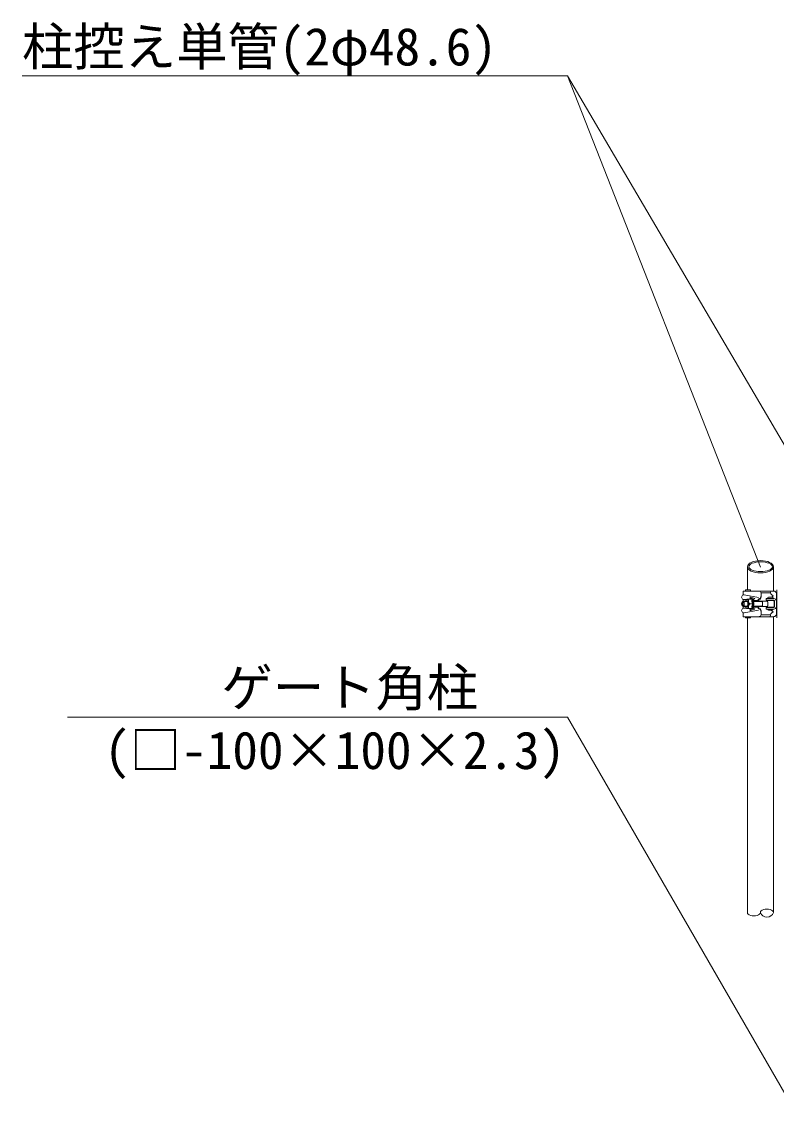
# Model space of a CAD drawing. Units: millimetres, scale not verified. Extents: x -10062 to 10062, y -16938 to 16938.
# Drawn here: x -7582 to -6171, y -10752 to -8687 of the extents above; entities that cross this region are included whole.
import ezdxf
from ezdxf.enums import TextEntityAlignment as Align

# ---------------------------------------------------------------- set-up
doc = ezdxf.new("R2010")
doc.units = ezdxf.units.MM
doc.header["$LTSCALE"] = 90
doc.layers.add('1-0_単管ｸﾗﾝﾌﾟ', color=134, linetype='Continuous', lineweight=18)
doc.layers.add('1-B_文字', color=134, linetype='Continuous', lineweight=18)
doc.styles.add('ＭＳ ゴシック', font='')
doc.styles.get('ＭＳ ゴシック').set_extended_font_data('MS Gothic')

msp = doc.modelspace()

# ---------------------------------------------------------------- linework, layer by layer
at = {"layer": '1-0_単管ｸﾗﾝﾌﾟ'}
for p, q in [((-6226.12, -9749.49), (-6226.12, -9706.05)), ((-6177.52, -9706.05), (-6177.52, -9751.49)), ((-6220.99, -9749.49), (-6228.99, -9749.49)), ((-6221.09, -9764.49), (-6221.09, -9762.41)), ((-6212.39, -9765.49), (-6219.9, -9762.82)), ((-6203.78, -9765.46), (-6203.86, -9765.49)), ((-6183.03, -9754.69), (-6200.49, -9754.69)), ((-6200.49, -9762.97), (-6200.49, -9755.5)), ((-6178.11, -9760.39), (-6180.7, -9762.98)), ((-6172, -9794.49), (-6172, -9756.51)), ((-6171, -9801.5), (-6171, -9749.5)), ((-6228.03, -9767.49), (-6234.17, -9767.49)), ((-6228.03, -9783.5), (-6234.17, -9783.5)), ((-6233.98, -9770.49), (-6233.98, -9767.49)), ((-6226.11, -9771.19), (-6233.09, -9771.19)), ((-6226.11, -9779.79), (-6233.09, -9779.79)), ((-6221.09, -9788.57), (-6221.09, -9786.49)), ((-6212.39, -9785.5), (-6220, -9788.2)), ((-6198.62, -9771.19), (-6214.84, -9771.19)), ((-6198.62, -9779.79), (-6214.84, -9779.79)), ((-6203.78, -9785.53), (-6203.86, -9785.5)), ((-6178.21, -9781.5), (-6188.2, -9781.5)), ((-6179.71, -9786.99), (-6186.71, -9786.99)), ((-6186.21, -9769.49), (-6186.21, -9768.71)), ((-6186.21, -9782.3), (-6186.21, -9781.5)), ((-6178.11, -9790.59), (-6181.7, -9786.99)), ((-6180.2, -9769.49), (-6180.2, -9768.71)), ((-6180.2, -9782.3), (-6180.2, -9781.5)), ((-6176.21, -9779.5), (-6176.21, -9771.5)), ((-6175.21, -9780.49), (-6175.21, -9770.49)), ((-6220.99, -9801.49), (-6228.99, -9801.49)), ((-6226.12, -10352.85), (-6226.12, -9801.49)), ((-6200.49, -9795.48), (-6200.49, -9788.01)), ((-6183.03, -9796.28), (-6200.49, -9796.28)), ((-6183.54, -9799.5), (-6183.54, -9799.45)), ((-6177.52, -9799.49), (-6177.52, -10352.85))]:
    msp.add_line(p, q, dxfattribs=at)
for points in [[(-6236.99, -9762.96), (-6236.99, -9762.98), (-6236.99, -9762.99), (-6236.99, -9763.01), (-6236.99, -9763.02), (-6236.99, -9763.03), (-6236.99, -9763.02), (-6236.99, -9763), (-6236.99, -9762.99)], [(-6205.38, -9763.51), (-6232.14, -9758.5), (-6234.17, -9758.5)], [(-6177, -9751.49), (-6233.98, -9751.49), (-6233.98, -9758.5)], [(-6228.99, -9749.5), (-6229, -9749.5), (-6229.01, -9749.5), (-6229.02, -9749.5), (-6229.03, -9749.5)], [(-6229.03, -9751.42), (-6229.02, -9751.42), (-6229.01, -9751.42), (-6229, -9751.42)], [(-6218.97, -9765.7), (-6219.29, -9765.75), (-6219.61, -9765.85), (-6219.92, -9766.03), (-6220.21, -9766.3), (-6220.49, -9766.63), (-6220.76, -9767)], [(-6215.34, -9775.49), (-6215.87, -9774.81), (-6216.38, -9774.14), (-6216.86, -9773.43), (-6217.24, -9772.71), (-6217.55, -9771.99), (-6217.76, -9771.26), (-6217.82, -9770.58), (-6217.78, -9769.88), (-6217.7, -9769.16), (-6217.55, -9768.46), (-6217.37, -9767.72), (-6217.16, -9767), (-6217.45, -9766.6), (-6217.74, -9766.28), (-6218.03, -9766.03), (-6218.33, -9765.85), (-6218.67, -9765.72), (-6218.97, -9765.7), (-6217.96, -9765.7), (-6217.66, -9765.75), (-6217.33, -9765.85), (-6217.02, -9766.03), (-6216.73, -9766.28), (-6216.43, -9766.6), (-6216.16, -9767.02), (-6215.89, -9767.47), (-6215.64, -9767.99), (-6215.39, -9768.56), (-6215.18, -9769.2), (-6215, -9769.88), (-6214.81, -9770.6), (-6214.67, -9771.36), (-6214.55, -9772.14), (-6214.47, -9772.96), (-6214.38, -9773.78), (-6214.35, -9774.65), (-6214.35, -9775.49), (-6214.35, -9776.36), (-6214.38, -9777.19)], [(-6200.56, -9755.5), (-6200.56, -9755.48), (-6200.56, -9755.47), (-6200.56, -9755.45)], [(-6177, -9765.49), (-6191.21, -9765.49), (-6191.21, -9768.71), (-6177, -9768.71)], [(-6179.46, -9762.98), (-6186.95, -9762.98), (-6187.83, -9763.35), (-6188.2, -9764.24), (-6187.83, -9765.13), (-6186.95, -9765.49)], [(-6172.08, -9756.5), (-6172.08, -9756.5), (-6172.08, -9756.48), (-6172.08, -9756.46)], [(-6236.99, -9775.45), (-6236.99, -9775.47), (-6236.99, -9775.49), (-6236.99, -9775.49), (-6236.99, -9775.5), (-6236.99, -9775.51), (-6236.99, -9775.52), (-6236.99, -9775.51), (-6236.99, -9775.5), (-6236.99, -9775.49)], [(-6226.95, -9770.49), (-6233.92, -9770.49), (-6234.09, -9770.52), (-6234.23, -9770.58), (-6234.38, -9770.66), (-6234.51, -9770.81), (-6234.64, -9770.97), (-6234.77, -9771.17), (-6234.89, -9771.4), (-6235.01, -9771.66), (-6235.12, -9771.95), (-6235.22, -9772.28), (-6235.3, -9772.63), (-6235.39, -9773), (-6235.44, -9773.37), (-6235.51, -9773.78), (-6235.55, -9774.2), (-6235.6, -9774.63), (-6235.61, -9775.06), (-6235.61, -9775.49), (-6235.61, -9775.93), (-6235.6, -9776.36), (-6235.55, -9776.78), (-6235.51, -9777.19), (-6235.44, -9777.61), (-6235.39, -9778), (-6235.3, -9778.36), (-6235.22, -9778.7), (-6235.12, -9779.02), (-6235.01, -9779.31), (-6234.89, -9779.58), (-6234.77, -9779.83), (-6234.64, -9780.01), (-6234.51, -9780.2), (-6234.38, -9780.33), (-6234.23, -9780.41), (-6234.09, -9780.47), (-6233.92, -9780.49), (-6233.78, -9780.47), (-6233.63, -9780.41)], [(-6234.25, -9771.62), (-6234.35, -9771.73), (-6234.46, -9771.87), (-6234.56, -9772.04), (-6234.64, -9772.22), (-6234.75, -9772.42), (-6234.8, -9772.67), (-6234.89, -9772.92), (-6234.96, -9773.21), (-6235.01, -9773.5), (-6235.07, -9773.8), (-6235.12, -9774.14), (-6235.14, -9774.46), (-6235.15, -9774.79), (-6235.18, -9775.14), (-6235.18, -9775.49), (-6235.18, -9775.85), (-6235.15, -9776.19), (-6235.14, -9776.52), (-6235.12, -9776.87), (-6235.07, -9777.18), (-6235.01, -9777.48), (-6234.96, -9777.8), (-6234.89, -9778.06), (-6234.8, -9778.33), (-6234.75, -9778.55), (-6234.64, -9778.76), (-6234.56, -9778.97), (-6234.46, -9779.11), (-6234.35, -9779.26), (-6234.25, -9779.35), (-6234.15, -9779.44), (-6234.05, -9779.48), (-6233.92, -9779.5)], [(-6233.92, -9779.5), (-6233.82, -9779.48), (-6233.72, -9779.44), (-6233.62, -9779.35), (-6233.52, -9779.26), (-6233.41, -9779.11), (-6233.31, -9778.97), (-6233.23, -9778.76), (-6233.12, -9778.55), (-6233.06, -9778.33), (-6232.98, -9778.06), (-6232.91, -9777.8), (-6232.85, -9777.48), (-6232.8, -9777.18), (-6232.75, -9776.87), (-6232.72, -9776.52), (-6232.72, -9776.19), (-6232.69, -9775.85), (-6232.69, -9775.49), (-6232.69, -9775.14), (-6232.72, -9774.79), (-6232.72, -9774.46), (-6232.75, -9774.14), (-6232.8, -9773.8), (-6232.85, -9773.5), (-6232.91, -9773.21), (-6232.98, -9772.92), (-6233.06, -9772.67), (-6233.12, -9772.42), (-6233.23, -9772.22), (-6233.31, -9772.04), (-6233.41, -9771.87), (-6233.52, -9771.73), (-6233.62, -9771.62), (-6233.72, -9771.56), (-6233.82, -9771.5), (-6233.92, -9771.5), (-6234.05, -9771.5), (-6234.15, -9771.56), (-6234.25, -9771.62)], [(-6233.92, -9783.5), (-6233.92, -9780.49), (-6226.95, -9780.49), (-6226.81, -9780.47), (-6226.66, -9780.41), (-6226.52, -9780.33), (-6226.4, -9780.2), (-6226.25, -9780.01), (-6226.13, -9779.83), (-6226.01, -9779.58), (-6225.89, -9779.31), (-6225.78, -9779.02), (-6225.68, -9778.7), (-6225.6, -9778.36), (-6225.52, -9778), (-6225.45, -9777.61), (-6225.39, -9777.19), (-6225.35, -9776.78), (-6225.31, -9776.36), (-6225.28, -9775.93), (-6225.28, -9775.49), (-6225.28, -9775.06), (-6225.31, -9774.63), (-6225.35, -9774.2), (-6225.39, -9773.78), (-6225.45, -9773.37), (-6225.52, -9773), (-6225.6, -9772.63), (-6225.68, -9772.28), (-6225.78, -9771.95), (-6225.89, -9771.66), (-6226.01, -9771.4), (-6226.13, -9771.17), (-6226.25, -9770.97), (-6226.4, -9770.81), (-6226.52, -9770.66), (-6226.66, -9770.58), (-6226.81, -9770.52), (-6226.95, -9770.49), (-6226.97, -9770.49)], [(-6233.63, -9780.41), (-6233.49, -9780.33), (-6233.37, -9780.2), (-6233.23, -9780.01), (-6233.1, -9779.83), (-6232.98, -9779.58), (-6232.85, -9779.31), (-6232.75, -9779.02), (-6232.64, -9778.7), (-6232.56, -9778.36), (-6232.48, -9778), (-6232.43, -9777.61), (-6232.36, -9777.19), (-6232.32, -9776.78), (-6232.28, -9776.36), (-6232.26, -9775.93), (-6232.26, -9775.49), (-6232.26, -9775.06), (-6232.28, -9774.63), (-6232.32, -9774.2), (-6232.36, -9773.78), (-6232.43, -9773.37), (-6232.48, -9773), (-6232.56, -9772.63), (-6232.64, -9772.28), (-6232.75, -9771.95), (-6232.85, -9771.66), (-6232.98, -9771.4), (-6233.1, -9771.17), (-6233.23, -9770.97), (-6233.37, -9770.81), (-6233.49, -9770.66), (-6233.63, -9770.58), (-6233.78, -9770.52), (-6233.92, -9770.49)], [(-6226.95, -9767), (-6227.24, -9767.04), (-6227.51, -9767.12), (-6227.78, -9767.29), (-6228.05, -9767.51), (-6228.29, -9767.8), (-6228.53, -9768.12), (-6228.77, -9768.54), (-6228.99, -9769), (-6229.2, -9769.49), (-6229.38, -9770.04), (-6229.5, -9770.49)], [(-6229.5, -9780.49), (-6229.34, -9781.07), (-6229.15, -9781.6), (-6228.94, -9782.09), (-6228.72, -9782.55), (-6228.48, -9782.94), (-6228.24, -9783.26), (-6227.98, -9783.53), (-6227.71, -9783.74), (-6227.44, -9783.88), (-6227.18, -9783.96), (-6226.95, -9783.98)], [(-6223.66, -9767), (-6223.87, -9767.72), (-6224.03, -9768.46), (-6224.2, -9769.16), (-6224.28, -9769.88), (-6224.32, -9770.58), (-6224.24, -9771.26), (-6224.05, -9771.99), (-6223.74, -9772.71), (-6223.36, -9773.43), (-6222.88, -9774.14), (-6222.37, -9774.81), (-6221.84, -9775.49), (-6215.34, -9775.49), (-6215.87, -9776.17), (-6216.38, -9776.87), (-6216.86, -9777.56), (-6217.24, -9778.27), (-6217.55, -9778.99), (-6217.76, -9779.75), (-6217.82, -9780.43), (-6217.78, -9781.1), (-6217.7, -9781.82), (-6217.55, -9782.55), (-6217.37, -9783.26), (-6217.16, -9783.98), (-6226.95, -9783.98), (-6226.69, -9783.96), (-6226.42, -9783.86), (-6226.16, -9783.69), (-6225.89, -9783.47), (-6225.63, -9783.21), (-6225.39, -9782.85), (-6225.16, -9782.47), (-6224.94, -9782.01), (-6224.73, -9781.5), (-6224.54, -9780.97), (-6224.38, -9780.36)], [(-6224.38, -9770.62), (-6224.54, -9770.04), (-6224.73, -9769.49), (-6224.94, -9769), (-6225.16, -9768.54), (-6225.39, -9768.12), (-6225.63, -9767.8), (-6225.89, -9767.51), (-6226.16, -9767.29), (-6226.42, -9767.12), (-6226.69, -9767.04), (-6226.95, -9767), (-6217.16, -9767), (-6216.89, -9767.45), (-6216.65, -9767.96), (-6216.4, -9768.54), (-6216.2, -9769.18), (-6215.99, -9769.86), (-6215.83, -9770.58), (-6215.68, -9771.34), (-6215.55, -9772.12), (-6215.46, -9772.95), (-6215.39, -9773.77), (-6215.35, -9774.61), (-6215.34, -9775.48), (-6215.35, -9776.31), (-6215.39, -9777.18), (-6215.46, -9778), (-6215.55, -9778.82), (-6215.68, -9779.61), (-6215.83, -9780.36), (-6215.99, -9781.08), (-6216.17, -9781.77), (-6216.4, -9782.4), (-6216.63, -9782.97), (-6216.88, -9783.51), (-6217.14, -9783.96), (-6217.42, -9784.35), (-6217.71, -9784.68), (-6218.01, -9784.95)], [(-6224.05, -9771.99), (-6224.24, -9771.26), (-6224.32, -9770.58)], [(-6224.32, -9780.43), (-6224.24, -9779.75), (-6224.11, -9779.09), (-6224.01, -9778.39), (-6223.93, -9777.69), (-6223.87, -9776.97), (-6223.82, -9776.23), (-6223.82, -9775.49), (-6223.82, -9774.75), (-6223.87, -9774.01), (-6223.93, -9773.29), (-6224.01, -9772.59), (-6224.11, -9771.91)], [(-6223.66, -9783.98), (-6223.87, -9783.26), (-6224.03, -9782.55), (-6224.2, -9781.82), (-6224.28, -9781.1), (-6224.32, -9780.43), (-6224.24, -9779.75), (-6224.05, -9778.99), (-6223.74, -9778.27), (-6223.36, -9777.56), (-6222.88, -9776.87), (-6222.37, -9776.17), (-6221.84, -9775.49)], [(-6221.17, -9786.49), (-6221.17, -9786.48), (-6221.17, -9786.47), (-6221.17, -9786.47), (-6221.17, -9786.46)], [(-6221.17, -9786.49), (-6221.17, -9786.5), (-6221.17, -9786.49)], [(-6218.01, -9784.95), (-6218.32, -9785.13), (-6218.64, -9785.26), (-6218.96, -9785.3), (-6219.26, -9785.26), (-6219.59, -9785.16), (-6219.9, -9784.97), (-6220.19, -9784.71), (-6220.49, -9784.38), (-6220.76, -9783.98)], [(-6214.38, -9777.19), (-6214.47, -9778.02), (-6214.55, -9778.84), (-6214.67, -9779.62), (-6214.81, -9780.39), (-6215, -9781.1), (-6215.18, -9781.78), (-6215.39, -9782.42), (-6215.64, -9783), (-6215.89, -9783.51), (-6216.16, -9783.98), (-6216.43, -9784.38), (-6216.73, -9784.71), (-6217.02, -9784.95), (-6217.33, -9785.13), (-6217.66, -9785.26), (-6217.96, -9785.3), (-6218.97, -9785.3)], [(-6203.78, -9767.67), (-6204.84, -9768.07), (-6205.21, -9768.29), (-6205.5, -9769), (-6205.5, -9769.24), (-6215.02, -9769.24)], [(-6215.02, -9769.21), (-6215.02, -9769.23), (-6215.02, -9769.24), (-6215.02, -9769.25), (-6215.02, -9769.26), (-6215.02, -9769.27), (-6215.02, -9769.26), (-6215.02, -9769.24)], [(-6203.78, -9783.32), (-6204.84, -9782.94), (-6205.21, -9782.68), (-6205.5, -9781.99), (-6205.5, -9781.74), (-6215.02, -9781.74)], [(-6214.84, -9780.49), (-6189.35, -9780.49), (-6189.22, -9780.47), (-6189.07, -9780.41), (-6188.93, -9780.33), (-6188.78, -9780.2), (-6188.64, -9780.01), (-6188.52, -9779.83), (-6188.39, -9779.58), (-6188.29, -9779.31), (-6188.17, -9779.02), (-6188.06, -9778.7), (-6187.98, -9778.36), (-6187.9, -9778), (-6187.83, -9777.61), (-6187.77, -9777.19), (-6187.73, -9776.78), (-6187.72, -9776.36), (-6187.69, -9775.93), (-6187.67, -9775.49), (-6187.69, -9775.06), (-6187.72, -9774.63), (-6187.73, -9774.2), (-6187.77, -9773.78), (-6187.83, -9773.37), (-6187.9, -9773), (-6187.98, -9772.63), (-6188.06, -9772.28), (-6188.17, -9771.95), (-6188.29, -9771.66), (-6188.39, -9771.4), (-6188.52, -9771.17), (-6188.64, -9770.97), (-6188.78, -9770.81), (-6188.93, -9770.66), (-6189.07, -9770.58), (-6189.22, -9770.52), (-6189.35, -9770.49), (-6214.84, -9770.49)], [(-6206.49, -9769.21), (-6206.49, -9769.23), (-6206.49, -9769.24), (-6206.49, -9769.25), (-6206.49, -9769.26), (-6206.49, -9769.27), (-6206.49, -9769.26), (-6206.49, -9769.24)], [(-6199.48, -9780.49), (-6199.34, -9780.47), (-6199.19, -9780.41), (-6199.05, -9780.33), (-6198.9, -9780.2), (-6198.75, -9780.01), (-6198.63, -9779.83), (-6198.51, -9779.58), (-6198.41, -9779.31), (-6198.29, -9779.02), (-6198.18, -9778.7), (-6198.1, -9778.36), (-6198.01, -9778), (-6197.96, -9777.61), (-6197.89, -9777.19), (-6197.85, -9776.78), (-6197.83, -9776.36), (-6197.81, -9775.93), (-6197.79, -9775.49), (-6197.81, -9775.06), (-6197.83, -9774.63), (-6197.85, -9774.2), (-6197.89, -9773.78), (-6197.96, -9773.37), (-6198.01, -9773), (-6198.1, -9772.63), (-6198.18, -9772.28), (-6198.29, -9771.95), (-6198.41, -9771.66), (-6198.51, -9771.4), (-6198.63, -9771.17), (-6198.75, -9770.97), (-6198.9, -9770.81), (-6199.05, -9770.66), (-6199.19, -9770.58), (-6199.34, -9770.52), (-6199.48, -9770.49)], [(-6177, -9785.48), (-6191.21, -9785.48), (-6191.21, -9782.3), (-6177, -9782.3)], [(-6178.21, -9769.49), (-6188.2, -9769.49), (-6188.21, -9769.49), (-6188.22, -9769.49), (-6188.23, -9769.49), (-6188.24, -9769.49), (-6188.25, -9769.49)], [(-6188.25, -9781.42), (-6188.24, -9781.42), (-6188.23, -9781.42), (-6188.22, -9781.42), (-6188.21, -9781.42)], [(-6186.74, -9786.91), (-6186.74, -9786.91), (-6186.73, -9786.91), (-6186.72, -9786.91), (-6186.71, -9786.91)], [(-6176.3, -9771.5), (-6176.3, -9771.49), (-6176.3, -9771.48), (-6176.3, -9771.47), (-6176.3, -9771.46), (-6176.3, -9771.45)], [(-6175.3, -9770.46), (-6175.3, -9770.47), (-6175.3, -9770.48), (-6175.3, -9770.49)], [(-6172.08, -9770.49), (-6172.08, -9770.47), (-6172.08, -9770.45)], [(-6236.99, -9787.96), (-6236.99, -9787.98), (-6236.99, -9787.99), (-6236.99, -9788), (-6236.99, -9788.01), (-6236.99, -9788.02), (-6236.99, -9788.03), (-6236.99, -9788.02), (-6236.99, -9788.01), (-6236.99, -9787.99)], [(-6205.38, -9787.48), (-6232.14, -9792.49), (-6234.17, -9792.49)], [(-6177, -9799.49), (-6233.98, -9799.49), (-6233.98, -9792.49)], [(-6228.99, -9799.49), (-6229, -9799.49), (-6229.01, -9799.49), (-6229.02, -9799.49), (-6229.03, -9799.49)], [(-6229.03, -9801.41), (-6229.02, -9801.41), (-6229.01, -9801.41), (-6229, -9801.41)], [(-6200.57, -9788.01), (-6200.57, -9787.99), (-6200.57, -9787.98)], [(-6200.57, -9790.24), (-6200.57, -9790.22), (-6200.57, -9790.2)]]:
    msp.add_lwpolyline(points, dxfattribs=at)
for points in [[(-6200.56, -9755.5), (-6200.56, -9755.5), (-6200.56, -9755.51), (-6200.56, -9755.5)], [(-6172.08, -9756.5), (-6172.08, -9756.51), (-6172.08, -9756.52), (-6172.08, -9756.53), (-6172.08, -9756.52)], [(-6172, -9764), (-6171, -9764), (-6171, -9787), (-6172, -9787)], [(-6172.08, -9770.49), (-6172.08, -9770.5), (-6172.08, -9770.51), (-6172.08, -9770.52), (-6172.08, -9770.53), (-6172.08, -9770.52), (-6172.08, -9770.51), (-6172.08, -9770.5)], [(-6200.57, -9788.01), (-6200.57, -9788.03), (-6200.57, -9788.04), (-6200.57, -9788.05), (-6200.57, -9788.04), (-6200.57, -9788.03)], [(-6200.57, -9790.24), (-6200.57, -9790.25), (-6200.57, -9790.25), (-6200.57, -9790.26), (-6200.57, -9790.27), (-6200.57, -9790.26), (-6200.57, -9790.25), (-6200.57, -9790.25)], [(-6183.54, -9799.5), (-6183.54, -9799.52), (-6183.54, -9799.55), (-6183.54, -9799.57), (-6183.54, -9799.58), (-6183.54, -9799.59), (-6183.54, -9799.58), (-6183.54, -9799.57), (-6183.54, -9799.55), (-6183.54, -9799.52)]]:
    msp.add_lwpolyline(points, close=True, dxfattribs=at)
for centre, radius, start, end in [((-6232.02, -9762.98), 4.97, 115.60591, 179.76922), ((-6232.02, -9762.96), 4.97, 180.36389, 244.65994), ((-6229.03, -9750.46), 0.954, 89.87574, 270.12426), ((-6224.12, -9764.46), 2.95, 303.77721, 359.34511), ((-6221.03, -9750.45), 0.954, 272.95572, 87.10428), ((-6211.05, -9769.24), 3.98, 109.72226, 180.02594), ((-6202.55, -9769.21), 3.94, 109.41821, 179.93614), ((-6204.52, -9755.45), 3.96, 0.01806, 89.34796), ((-6205.53, -9762.92), 4.96, 290.15571, 359.55244), ((-6205.52, -9760.73), 4.95, 290.24924, 359.70317), ((-6173.58, -9751.46), 9.96, 180.18537, 243.12011), ((-6179.51, -9764.2), 1.22, 271.64417, 88.10021), ((-6177.04, -9770.45), 4.96, 0.01554, 89.54236), ((-6177.04, -9756.45), 4.97, 359.95711, 89.47522), ((-6232.52, -9775.45), 4.47, 124.85785, 179.99013), ((-6232.54, -9775.46), 4.46, 180.49032, 235.68152), ((-6232.04, -9787.96), 4.94, 115.47151, 179.96683), ((-6224.13, -9786.46), 2.97, 0.03649, 55.32175), ((-6211.07, -9781.69), 3.96, 180.64251, 250.87869), ((-6202.55, -9781.7), 3.95, 180.62819, 250.97322), ((-6205.53, -9787.97), 4.96, 359.84989, 69.36603), ((-6205.52, -9790.2), 4.96, 0.00305, 69.52002), ((-6188.25, -9771.43), 1.95, 90.00575, 150.89315), ((-6188.25, -9779.47), 1.94, 211.28524, 270.03476), ((-6186.74, -9785.45), 1.46, 181.65145, 270.08566), ((-6179.75, -9785.45), 1.46, 271.45434, 358.54632), ((-6178.26, -9771.45), 1.96, 359.9226, 88.63034), ((-6178.26, -9779.45), 1.96, 271.34076, 358.65975), ((-6177.05, -9770.46), 1.75, 359.97653, 88.40489), ((-6177.05, -9780.45), 1.75, 271.65068, 359.07417), ((-6177.03, -9780.44), 4.96, 270.42798, 359.57221), ((-6232.04, -9787.96), 4.95, 180.47158, 244.84267), ((-6229.03, -9800.44), 0.954, 89.87574, 270.12426), ((-6221.04, -9800.44), 0.963, 273.10717, 87.11467), ((-6204.52, -9795.45), 3.96, 270.65575, 359.50331), ((-6173.6, -9799.45), 9.95, 117.01104, 180.00169), ((-6177.03, -9794.46), 4.96, 270.42797, 359.57222), ((-6189.67, -10348.41), 12.93, 200.078, 339.922)]:
    msp.add_arc(centre, radius, start, end, dxfattribs=at)
for centre, major_axis, ratio, start_param, end_param in [((-6201.82, -9706.05), (24.3, 0), 0.472425, 6.2831853, 12.5663706), ((-6213.97, -10352.85), (-12.15, 0), 0.525605, 0, 3.1415927), ((-6189.67, -10352.85), (12.15, 0), 0.525605, 0, 3.1415927)]:
    msp.add_ellipse(centre, major_axis=major_axis, ratio=ratio, start_param=start_param, end_param=end_param, dxfattribs=at)
msp.add_ellipse((-6201.53, -9706.05), major_axis=(-22, 0), ratio=0.417269, dxfattribs=at)
at = {"layer": '1-B_文字'}
for p, q in [((-7582.33, -8787.5), (-6563.66, -8787.5)), ((-6023.47, -9706.05), (-6562.5, -8787.5)), ((-7497.52, -9987.5), (-6563.45, -9987.5))]:
    msp.add_line(p, q, dxfattribs=at)
for points in [[(-6201.53, -9707), (-6562.5, -8787.5), (-6562.86, -8787.5)], [(-6121.09, -10752.04), (-6562.5, -9987.5), (-6562.86, -9987.5)]]:
    msp.add_lwpolyline(points, dxfattribs=at)

# ---------------------------------------------------------------- texts
at = {"layer": '1-B_文字', "style": 'ＭＳ ゴシック'}
for s, p in [('柱控え単管(2φ48.6)\u3000\u3000', (-7582.33, -8789.46)), ('\u3000\u3000\u3000ゲート角柱\u3000\u3000\u3000\u3000', (-7497.52, -9988.18)), ('(□-100×100×2.3)', (-7428.84, -10105.58))]:
    msp.add_text(s, height=70.38, dxfattribs=at).set_placement(p, align=Align.BOTTOM_LEFT)

doc.saveas('drawing.dxf')
